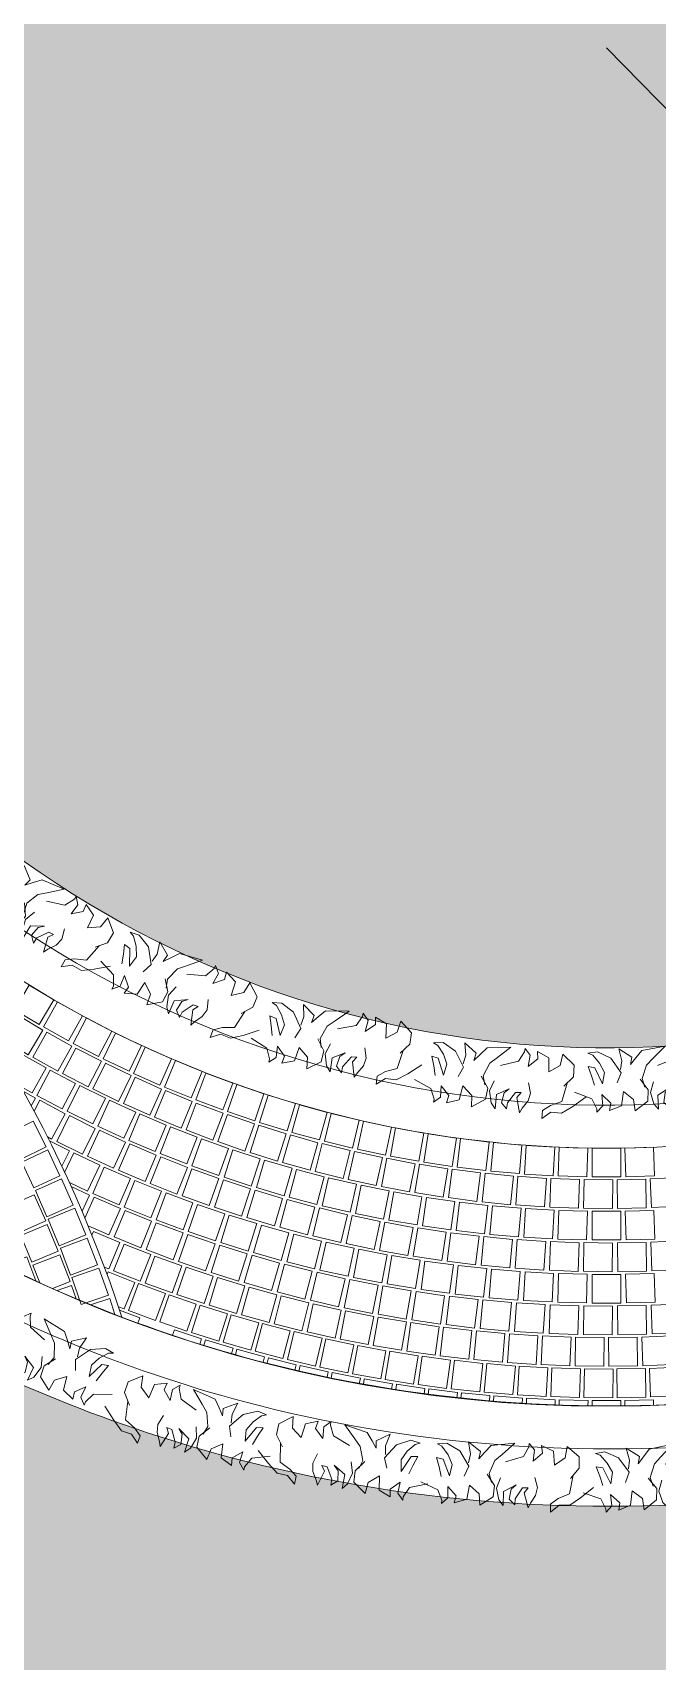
# Model space of a CAD drawing. Header units: millimetres. Extents: x -225363 to 347188, y -782467 to 813415.
# Drawn here: x 30691 to 32867, y 18230 to 23910 of the extents above; entities that cross this region are included whole.
import ezdxf

# ---------------------------------------------------------------- set-up
doc = ezdxf.new("R2010")
doc.units = ezdxf.units.MM
doc.layers.add('Xref SCN', color=8, linetype='Continuous', lineweight=0)
pattern_1 = [(197, (-1424125.8, -442865.07), (-126.479246, -237.872866), [95.25, -285.75]), (287, (-1424185.26, -442833.45), (237.872866, -126.479246), [95.25, -285.75])]

# ---------------------------------------------------------------- blocks, each defined once
blk = doc.blocks.new('A$Cf999fc33')
at = {"layer": 'Xref SCN', "ltscale": 100}
for points in [[(73.8, 192), (72.9, 226.1), (69.8, 260.7), (91.3, 250.4), (102.2, 189.5), (118.9, 226.3), (111.2, 262.2), (95.5, 295.2), (81.4, 306.1), (114.3, 302.5), (153.8, 268.1), (175, 209.5), (152.7, 179)], [(175.7, 221.4), (187.8, 249.7), (189.2, 292.9), (224.7, 252.3), (213.8, 228.5), (237.7, 246.5), (264.5, 266.2), (347.4, 259.4), (296.1, 229.1), (267.6, 212.3), (240.1, 171), (241.5, 139.2)], [(303.3, 200.7), (368.1, 208.2), (392.7, 238.1), (395.6, 249.5), (410.7, 223.8), (398.6, 185.8), (435.6, 207.7), (437.5, 233.8), (474.2, 207.5), (468.8, 158.1), (509.8, 176.6), (524.2, 214), (559.1, 171.1), (551.5, 132), (515, 102.7)], [(0, 186.8), (53.1, 149), (60.2, 110.9), (57.3, 99.6), (83, 114.7), (90.6, 153.9), (112.5, 116.8), (101.6, 93), (146.5, 98.4), (165.5, 144.3), (192.5, 108.3), (187.1, 68.6), (238.4, 89.3), (250.5, 127.2), (232.7, 170.5)], [(393.6, 129.1), (396.2, 92.2), (384.7, 66.1), (361.8, 43), (350.9, 28.9), (347.9, 82.9), (363.9, 98.1), (345.2, 100.5), (312.6, 67.8), (307.4, 47.4), (291.6, 70.7), (304.9, 103.6), (324.8, 115.4), (277.6, 100.9), (267.6, 52.7), (256.4, 75), (255, 116.4), (275.7, 149.8)], [(526.9, 111.7), (501.6, 50.6), (460.6, 41.8), (430.4, 27.8), (425.7, 0), (459.3, 17.9), (496.2, 10.9), (537.2, 29.3), (587.9, 57.4)]]:
    blk.add_lwpolyline(points, dxfattribs=at)
blk = doc.blocks.new('A$C7fcd5ad9')
at = {"layer": 'Xref SCN', "ltscale": 3}
blk.add_line((8051.8, 1352.9), (4737.1, 4737.1), dxfattribs=at)
for points in [[(2760.7, 1331.6), (2674.8, 1382.9), (2726.1, 1468.8), (2812, 1417.5)], [(2722.7, 1226), (2636.9, 1277.5), (2688.4, 1363.2), (2774.1, 1311.8)], [(2863.4, 1274), (2776.1, 1322.7), (2824.8, 1410.1), (2912.1, 1361.4)], [(2967.9, 1219.5), (2879.1, 1265.6), (2925.2, 1354.4), (3013.9, 1308.3)], [(2826.1, 1168.7), (2738.9, 1217.6), (2787.9, 1304.8), (2875.1, 1255.9)], [(3073.9, 1168.2), (2983.8, 1211.6), (3027.2, 1301.7), (3117.3, 1258.3)], [(3181.4, 1120), (3090, 1160.7), (3130.7, 1252.1), (3222.1, 1211.4)], [(2931.2, 1114.4), (2842.6, 1160.7), (2889, 1249.3), (2977.6, 1203)], [(3037.8, 1063.1), (2947.9, 1106.9), (2991.7, 1196.8), (3081.6, 1153)], [(3290.3, 1075.1), (3197.8, 1113), (3235.7, 1205.6), (3328.2, 1167.6)], [(2841.3, 1037.1), (2752.9, 1083.8), (2799.5, 1172.2), (2888, 1125.5)], [(3145.9, 1015.1), (3054.8, 1056.2), (3095.9, 1147.3), (3187, 1106.2)], [(3400.5, 1033.5), (3306.9, 1068.6), (3342, 1162.2), (3435.6, 1127.1)], [(2947.8, 984.5), (2858, 1028.6), (2902.1, 1118.3), (2991.9, 1074.2)], [(3255.4, 970.1), (3163, 1008.6), (3201.5, 1100.9), (3293.8, 1062.5)], [(3511.9, 995.1), (3417.3, 1027.5), (3449.6, 1122.1), (3544.2, 1089.8)], [(3624.4, 960.2), (3528.8, 989.6), (3558.3, 1085.2), (3653.9, 1055.7)], [(3055.6, 934.9), (2964.7, 976.4), (3006.2, 1067.4), (3097.2, 1025.9)], [(3366.1, 928.5), (3272.7, 964.2), (3308.4, 1057.6), (3401.8, 1021.9)], [(3737.9, 928.6), (3641.5, 955.2), (3668.1, 1051.6), (3764.5, 1025)], [(2911.4, 879.4), (2821.9, 923.9), (2866.3, 1013.5), (2955.9, 969)], [(3164.9, 888.4), (3072.8, 927.4), (3111.7, 1019.5), (3203.8, 980.5)], [(3275.4, 845.1), (3182.3, 881.4), (3218.5, 974.6), (3311.7, 938.3)], [(3477.9, 890), (3383.5, 923), (3416.5, 1017.4), (3510.9, 984.4)], [(3590.9, 854.9), (3495.5, 885.1), (3525.8, 980.4), (3621.1, 950.2)], [(3852.2, 900.4), (3755.1, 924.1), (3778.8, 1021.2), (3876, 997.5)], [(3967.4, 875.6), (3869.6, 896.4), (3890.4, 994.2), (3988.2, 973.5)], [(4083.3, 854.3), (3984.9, 872.2), (4002.7, 970.6), (4101.1, 952.7)], [(3019.9, 830), (2929.1, 871.9), (2971, 962.7), (3061.8, 920.7)], [(3129.6, 783.5), (3037.7, 822.9), (3077.1, 914.8), (3169, 875.5)], [(3387.2, 805), (3293, 838.6), (3326.6, 932.7), (3420.8, 899.1)], [(3704.8, 823), (3608.6, 850.4), (3636, 946.6), (3732.2, 919.2)], [(3819.6, 794.6), (3722.7, 819.1), (3747.3, 916.1), (3844.2, 891.5)], [(4199.7, 836.5), (4100.8, 851.4), (4115.7, 950.3), (4214.6, 935.4)], [(4316.7, 822.2), (4217.4, 834.1), (4229.3, 933.4), (4328.6, 921.5)], [(4434, 811.4), (4334.4, 820.3), (4343.3, 919.9), (4442.9, 911)], [(4551.5, 804.1), (4451.7, 810), (4457.7, 909.9), (4557.5, 903.9)], [(3240.6, 740.2), (3147.7, 777), (3184.5, 870), (3277.5, 833.2)], [(3500, 768), (3404.9, 798.9), (3435.8, 894), (3530.9, 863.1)], [(3613.9, 734.3), (3517.9, 762.5), (3546.1, 858.4), (3642, 830.3)], [(3935.2, 769.4), (3837.6, 791.2), (3859.3, 888.8), (3956.9, 867)], [(4051.5, 747.7), (3953.3, 766.6), (3972.2, 864.8), (4070.4, 845.9)], [(4669.3, 800.3), (4569.3, 803.3), (4572.3, 903.2), (4672.3, 900.2)], [(4787.1, 800), (4687.1, 800), (4687.1, 900), (4787.1, 900)], [(4904.8, 803.3), (4804.9, 800.3), (4801.9, 900.2), (4901.8, 903.2)], [(3039.1, 702.4), (2947.4, 742.3), (2987.2, 834), (3078.9, 794.2)], [(3352.8, 700), (3258.9, 734.2), (3293.1, 828.1), (3387, 793.9)], [(3728.6, 703.9), (3631.9, 729.3), (3657.3, 826), (3754, 800.6)], [(3844.2, 676.7), (3746.8, 699.4), (3769.5, 796.8), (3866.9, 774.1)], [(4168.3, 729.4), (4069.6, 745.4), (4085.6, 844.1), (4184.3, 828.1)], [(4285.7, 714.5), (4186.6, 727.6), (4199.7, 826.7), (4298.8, 813.6)], [(4403.4, 703), (4303.9, 713.2), (4314.2, 812.7), (4413.6, 802.5)], [(4521.4, 695), (4421.7, 702.3), (4429, 802), (4528.7, 794.7)], [(4994.3, 697.4), (4894.4, 693), (4890.1, 792.9), (4990, 797.3)], [(3149.9, 657.6), (3057.2, 694.9), (3094.5, 787.7), (3187.3, 750.4)], [(3262, 615.7), (3168.2, 650.5), (3203, 744.3), (3296.7, 709.5)], [(3466.1, 662.9), (3371.2, 694.5), (3402.8, 789.3), (3497.7, 757.8)], [(3580.3, 629), (3484.6, 657.9), (3513.5, 753.6), (3609.2, 724.7)], [(3960.5, 652.9), (3862.5, 672.7), (3882.4, 770.7), (3980.4, 750.9)], [(4077.5, 632.4), (3978.9, 649.4), (3996, 747.9), (4094.5, 730.9)], [(4639.6, 690.4), (4539.7, 694.8), (4544.1, 794.7), (4644, 790.3)], [(4757.9, 689.3), (4657.9, 690.7), (4659.4, 790.7), (4759.4, 789.2)], [(4876.2, 691.6), (4776.2, 690.1), (4774.7, 790.1), (4874.7, 791.6)], [(3114.8, 552.8), (3022.2, 590.6), (3060, 683.1), (3152.6, 645.3)], [(3375.1, 577), (3280.4, 609.2), (3312.6, 703.9), (3407.3, 671.7)], [(3695.5, 598.3), (3599, 624.5), (3625.2, 721), (3721.7, 694.8)], [(3811.5, 570.8), (3714.3, 594.3), (3737.8, 691.5), (3835, 668)], [(4195, 615.2), (4096, 629.4), (4110.2, 728.4), (4209.2, 714.2)], [(4312.9, 601.4), (4213.5, 612.8), (4224.9, 712.1), (4324.3, 700.7)], [(4431.1, 591), (4331.5, 599.5), (4340.1, 699.2), (4439.7, 690.6)], [(4549.7, 583.9), (4449.8, 589.6), (4455.5, 689.5), (4555.4, 683.8)], [(4668.3, 580.3), (4568.4, 583.1), (4571.2, 683.1), (4671.2, 680.2)], [(4905.8, 583.1), (4805.8, 580.3), (4802.9, 680.2), (4902.9, 683.1)], [(3227.3, 510.9), (3133.7, 546.2), (3169, 639.8), (3262.6, 604.4)], [(3489.2, 541.3), (3393.7, 570.9), (3423.3, 666.5), (3518.8, 636.9)], [(3604.3, 508.8), (3508, 535.8), (3535, 632.1), (3631.3, 605.1)], [(3928.2, 546.6), (3830.3, 567.4), (3851.1, 665.2), (3948.9, 644.4)], [(4045.5, 525.7), (3947.1, 543.7), (3965.2, 642.1), (4063.5, 624)], [(4787.1, 580), (4687.1, 580), (4687.1, 680), (4787.1, 680)], [(3340.8, 472), (3246.3, 504.8), (3279.1, 599.3), (3373.6, 566.5)], [(3720.2, 479.5), (3623.2, 503.8), (3647.6, 600.8), (3744.6, 576.4)], [(3836.9, 453.3), (3739.3, 475), (3761, 572.6), (3858.6, 550.9)], [(4163.3, 508), (4064.5, 523.3), (4079.8, 622.1), (4178.6, 606.8)], [(4281.6, 493.6), (4182.4, 506.2), (4195, 605.4), (4294.2, 592.8)], [(4400.3, 482.6), (4300.8, 492.3), (4310.5, 591.8), (4410.1, 582.1)], [(4519.2, 474.8), (4419.5, 481.8), (4426.4, 581.5), (4526.2, 574.6)], [(4638.3, 470.4), (4538.4, 474.6), (4542.6, 574.5), (4642.5, 570.3)], [(4757.5, 469.3), (4657.5, 470.7), (4658.9, 570.7), (4758.9, 569.3)], [(4876.6, 471.5), (4776.7, 470.1), (4775.3, 570.1), (4875.2, 571.5)], [(4995.7, 477.1), (4895.8, 472.9), (4891.6, 572.8), (4991.5, 577)], [(3113.3, 436), (3020.1, 472.4), (3056.5, 565.5), (3149.6, 529.2)], [(3224.1, 395.8), (3130.1, 429.7), (3164, 523.8), (3258.1, 489.9)], [(3455.3, 436.2), (3360, 466.5), (3390.3, 561.8), (3485.6, 531.5)], [(3570.7, 403.5), (3474.6, 431.2), (3502.4, 527.3), (3598.4, 499.6)], [(3954.2, 430.3), (3856.1, 449.3), (3875.1, 547.5), (3973.2, 528.5)], [(4072.2, 410.5), (3973.5, 426.8), (3989.8, 525.5), (4088.5, 509.2)], [(3336, 358.4), (3241, 389.9), (3272.6, 484.9), (3367.5, 453.3)], [(3687, 373.9), (3590.2, 399), (3615.3, 495.8), (3712.1, 470.7)], [(3804, 347.4), (3706.6, 369.9), (3729.1, 467.3), (3826.6, 444.8)], [(4190.6, 394), (4091.5, 407.6), (4105.1, 506.6), (4204.2, 493)], [(4309.4, 380.7), (4210, 391.6), (4220.9, 491), (4320.3, 480.1)], [(4428.6, 370.6), (4328.9, 378.8), (4337.1, 478.4), (4436.8, 470.3)], [(4548, 363.8), (4448.1, 369.3), (4453.6, 469.1), (4553.4, 463.6)], [(4667.5, 360.3), (4567.5, 363), (4570.3, 463), (4670.2, 460.2)], [(4787.1, 360), (4687.1, 360), (4687.1, 460), (4787.1, 460)], [(4906.6, 363), (4806.7, 360.3), (4803.9, 460.2), (4903.9, 463)], [(3165.8, 299.3), (3072.1, 334.2), (3107.1, 427.9), (3200.8, 392.9)], [(3448.7, 323.9), (3353, 353), (3382.1, 448.7), (3477.8, 419.6)], [(3562.3, 292.4), (3465.9, 319), (3492.5, 415.4), (3588.9, 388.8)], [(3921.7, 324), (3823.7, 343.9), (3843.6, 441.9), (3941.6, 422)], [(4040, 303.8), (3941.5, 321), (3958.8, 419.5), (4057.3, 402.2)], [(4158.7, 286.7), (4059.8, 301.4), (4074.5, 400.3), (4173.4, 385.6)], [(3275.6, 261.9), (3181.1, 294.6), (3213.8, 389.1), (3308.3, 356.4)], [(3386.3, 227.3), (3291.1, 257.6), (3321.4, 352.9), (3416.7, 322.5)], [(3676.6, 263.7), (3579.6, 287.8), (3603.7, 384.9), (3700.8, 360.7)], [(3791.7, 238), (3694.1, 259.6), (3715.7, 357.2), (3813.3, 335.6)], [(4277.9, 272.8), (4178.7, 284.8), (4190.7, 384.1), (4289.9, 372.1)], [(4397.4, 262.2), (4297.9, 271.5), (4307.2, 371.1), (4406.8, 361.7)], [(4517.2, 254.7), (4417.4, 261.4), (4424.1, 361.1), (4523.9, 354.5)], [(4637.1, 250.4), (4537.2, 254.4), (4541.2, 354.3), (4641.1, 350.3)], [(4757.1, 249.3), (4657.1, 250.7), (4658.4, 350.7), (4758.4, 349.3)], [(4877.1, 251.5), (4777.1, 250.1), (4775.7, 350.1), (4875.7, 351.5)], [(4996.9, 256.8), (4897, 252.8), (4893, 352.7), (4992.9, 356.7)], [(3497.9, 195.3), (3401.9, 223.3), (3429.8, 319.3), (3525.8, 291.4)], [(3610.1, 166.2), (3513.5, 191.8), (3539.1, 288.4), (3635.7, 262.9)], [(3907.4, 215.2), (3809.2, 234.3), (3828.3, 332.5), (3926.5, 313.4)], [(4023.6, 195.4), (3925, 212), (3941.6, 310.6), (4040.2, 294)], [(4140.3, 178.6), (4041.3, 192.7), (4055.4, 291.7), (4154.4, 277.6)], [(3723.1, 139.8), (3625.8, 163), (3649, 260.3), (3746.3, 237.1)], [(3836.7, 116.2), (3738.9, 137), (3759.6, 234.8), (3857.5, 214)], [(4257.4, 164.8), (4158.1, 176.3), (4169.6, 275.7), (4268.9, 264.2)], [(4374.8, 154), (4275.2, 163), (4284.2, 262.6), (4383.8, 253.6)], [(4492.4, 146.2), (4392.6, 152.6), (4399, 252.4), (4498.8, 246)], [(4610.2, 141.5), (4510.3, 145.3), (4514.2, 245.2), (4614.1, 241.4)], [(4728.1, 139.7), (4628.1, 141), (4629.4, 241), (4729.4, 239.7)], [(4846, 141), (4746, 139.7), (4744.7, 239.7), (4844.7, 241)], [(4963.8, 145.3), (4863.9, 141.5), (4860.1, 241.4), (4960, 245.2)], [(3950.8, 95.4), (3852.5, 113.8), (3870.9, 212.1), (3969.2, 193.7)], [(4065.4, 77.5), (3966.7, 93.4), (3982.6, 192.1), (4081.3, 176.2)], [(4180.4, 62.3), (4081.3, 75.9), (4094.8, 174.9), (4193.9, 161.4)], [(4295.7, 50.1), (4196.3, 61.1), (4207.4, 160.5), (4306.8, 149.4)], [(4411.3, 40.6), (4311.7, 49.2), (4320.3, 148.8), (4420, 140.2)], [(4527.2, 34), (4427.3, 40.2), (4433.5, 140), (4533.3, 133.8)], [(4643.1, 30.3), (4543.2, 34), (4546.9, 133.9), (4646.8, 130.2)], [(4759.1, 29.4), (4659.1, 30.6), (4660.3, 130.6), (4760.3, 129.4)], [(4875.1, 31.3), (4775.1, 30.1), (4773.8, 130.1), (4873.8, 131.3)], [(4991, 36.2), (4891, 32.5), (4887.3, 132.4), (4987.3, 136.1)]]:
    blk.add_lwpolyline(points, close=True, dxfattribs=at)
for points in [[(2665.1, 1169.8), (2698.5, 1229), (2785.6, 1179.8), (2736.4, 1092.7), (2696, 1115.6)], [(2705.4, 1098.7), (2748.3, 1074.3), (2733.3, 1047.8)], [(2743.1, 1029.5), (2763.1, 1067.2), (2851.4, 1020.2), (2804.4, 931.9), (2789.5, 939.8)], [(2796.8, 925.3), (2866.1, 890.6), (2839.5, 837.5)], [(2849.7, 815.8), (2881.3, 883.3), (2971.9, 840.9), (2929.5, 750.3), (2866.2, 779.9)], [(2872.6, 765.9), (2936.2, 735.9), (2910.1, 680.5)], [(2920.2, 656.6), (2952.3, 729.4), (3043.8, 689.2), (3003.5, 597.6), (2931.6, 629.3)], [(2944.7, 597.1), (2950.1, 610), (3042.3, 571.3), (3003.6, 479.1), (2987.9, 485.7)], [(2997.5, 459.5), (3001.5, 469.4), (3094.2, 432.1), (3057, 339.3), (3036.8, 347.4)], [(3040.8, 335.5), (3111.1, 308.8), (3104.1, 290.3)], [(3225.8, 247.5), (3231.9, 266.3), (3327, 235.4), (3320.9, 216.6)], [(3334.7, 212.3), (3340.3, 231.3), (3436.2, 202.7), (3430.5, 183.7)], [(3444.4, 179.8), (3449.6, 198.8), (3546.1, 172.5), (3540.9, 153.5)], [(3554.9, 149.9), (3559.7, 169), (3656.8, 145.1), (3652, 125.9)], [(3666.1, 122.6), (3670.4, 141.9), (3768, 120.3), (3763.8, 101.1)], [(3777.9, 98.1), (3781.7, 117.5), (3879.9, 98.3), (3876.1, 78.9)], [(3890.3, 76.3), (3893.6, 95.7), (3992.2, 78.9), (3988.9, 59.5)], [(4003.2, 57.2), (4006, 76.7), (4105, 62.3), (4102.1, 42.7)], [(4116.5, 40.8), (4118.9, 60.4), (4218.1, 48.4), (4215.8, 28.8)], [(4230.1, 27.2), (4232, 46.8), (4331.6, 37.2), (4329.7, 17.5)], [(4344.1, 16.3), (4345.5, 36), (4445.3, 28.8), (4443.8, 9.1)], [(4458.3, 8.2), (4459.2, 27.9), (4559.1, 23.1), (4558.2, 3.4)], [(4572.6, 2.9), (4573.1, 22.6), (4673.1, 20.2), (4672.6, 0.4)], [(4687.1, 0.3), (4687.1, 20), (4787.1, 20), (4787.1, 0.3)], [(4801.5, 0.4), (4801.1, 20.2), (4901, 22.6), (4901.5, 2.9)]]:
    blk.add_lwpolyline(points, dxfattribs=at)
blk.add_circle((4737.1, 4737.1), 4737.1, dxfattribs=at)
blk = doc.blocks.new('A$C51a07449')
at = {"layer": 'Xref SCN', "ltscale": 3}
for points in [[(8703.8, 2074.8), (8748.7, 1985.5), (8659.3, 1940.6), (8614.5, 2030)], [(8754.7, 1974.7), (8797.3, 1884.2), (8706.8, 1841.7), (8664.2, 1932.1)], [(8706.9, 1818.2), (8747.6, 1726.8), (8656.2, 1686.2), (8615.6, 1777.5)], [(8803.1, 1873.4), (8843.4, 1781.8), (8751.9, 1741.5), (8711.6, 1833.1)], [(8848.9, 1770.8), (8886.9, 1678.3), (8794.4, 1640.3), (8756.4, 1732.8)], [(8753.2, 1713.9), (8791.4, 1621.5), (8699, 1583.2), (8660.8, 1675.6)], [(8892.1, 1667.2), (8927.7, 1573.7), (8834.3, 1538.1), (8798.7, 1631.5)], [(8932.7, 1562.4), (8966, 1468.1), (8871.7, 1434.9), (8838.4, 1529.2)]]:
    blk.add_lwpolyline(points, close=True, dxfattribs=at)
for points in [[(8602.1, 1570.8), (8681.4, 1601.4), (8713.7, 1517.5)], [(8726.7, 1511.5), (8703.3, 1572.6), (8796.6, 1608.4), (8832.5, 1515.1), (8771, 1491.5)], [(8787.4, 1484.2), (8837.4, 1501.8), (8853.8, 1455.5)], [(8903.2, 1434.8), (8970.6, 1456.7), (8988.8, 1400.7)]]:
    blk.add_lwpolyline(points, dxfattribs=at)
blk.add_arc((4746.1, 0), 4487.9, 18.0621, 70.5993, dxfattribs=at)
blk = doc.blocks.new('Xref SCN')
at = {"layer": 'Xref SCN', "ltscale": 3}
h = blk.add_hatch(dxfattribs=at)
h.set_pattern_fill('CROSS', color=256, scale=30, angle=197)
h.set_pattern_definition(pattern_1)
edge = h.paths.add_edge_path()
edge.add_arc((2267.4, -6083), 1150, 110.6378, 180.3856)
edge.add_line((1117.5, -6090.7), (1124.4, -7115.5))
edge.add_arc((2274.3, -7107.7), 1150, 180.3856, 270.3856)
edge.add_line((2282.1, -8257.7), (21549.9, -8127.6))
edge.add_arc((21542.2, -6977.6), 1150, 270.3853, 360.4402)
edge.add_line((22692.1, -6968.7), (22692.2, -2095.9))
edge.add_arc((21542.2, -2104.7), 1150, 0.4404, 90.3856)
edge.add_line((21534.5, -954.8), (6081.9, -1059))
edge.add_arc((6089.6, -2209), 1150, 90.3854, 160.1332)
edge.add_arc((-23.6, -0.1), 5350, 290.6378, 340.1333, ccw=False)
edge = h.paths.add_edge_path()
edge.add_arc((21542.2, 18280.2), 1150, 0.4403, 104.3699, ccw=False)
edge.add_line((22692.2, 18289), (22692.2, 2404))
edge.add_arc((21542.2, 2395.2), 1150, -89.6144, 0.4403, ccw=False)
edge.add_line((21549.9, 1245.2), (6067.1, 1140.9))
edge.add_arc((6059.3, 2290.9), 1150, 200.6378, 270.3855, ccw=False)
edge.add_arc((-23.6, -0.1), 5350, 20.6378, 28.5953)
edge.add_arc((5234.3, 2862.4), 636.6, 160.1438, 208.3076, ccw=False)
edge.add_arc((7788.2, 2340.3), 3237.9, 44.3307, 166.8197, ccw=False)
edge.add_arc((13743.2, 8157.8), 5087.1, 224.3307, 255.0649)
edge.add_arc((13751.1, 8258.8), 5186.7, 255.2685, 275.8245)
edge.add_arc((13743.2, 8157.8), 5087.1, 276.028, 352.804)
edge.add_arc((13366.1, 8136.4), 5458.9, 353.5222, 372.9617)
edge.add_arc((13743.2, 8157.8), 5087.1, 13.6798, 75.7266)
edge.add_arc((16202.1, 17226.1), 4310.1, 184.5429, 253.7688, ccw=False)
edge.add_arc((12055.2, 16895.7), 150, 104.4177, 184.1801, ccw=False)
edge.add_line((12017.8, 17040.9), (21256.8, 19394.2))
h = blk.add_hatch(dxfattribs=at)
h.set_pattern_fill('CROSS', color=256, scale=30, angle=197)
h.set_pattern_definition(pattern_1)
edge = h.paths.add_edge_path()
edge.add_line((10158.3, 16567.3), (1851.3, 14451.4))
edge.add_arc((2136.7, 13337.4), 1150, 104.3699, 180.3856)
edge.add_line((986.8, 13329.7), (1035.4, 6105.3))
edge.add_arc((2185.4, 6113.1), 1150, 180.3856, 250.1333)
edge.add_arc((-23.6, -0.1), 5350, 54.441, 70.1333, ccw=False)
edge.add_arc((3168.4, 4685.8), 343.2, 256.3943, 333.3422)
edge.add_arc((7788.2, 2340.3), 4837.9, 44.3307, 153.0645, ccw=False)
edge.add_arc((13743.2, 8157.8), 3487.1, 224.3307, 435.8788)
edge.add_arc((16212.7, 17236.7), 5922.7, 187.71586, 254.13812, ccw=False)
edge.add_arc((10541.9, 16468.3), 200, 187.6327, 187.7159, ccw=False)
edge.add_arc((10195, 16421.9), 150, 7.6327, 104.1621)
edge = h.paths.add_edge_path()
edge.add_arc((-13757.9, 9268.2), 1150, 104.3599, 180.4403)
edge.add_line((-14907.8, 9259.4), (-14907.8, 2149))
edge.add_arc((-13757.9, 2157.9), 1150, 180.4403, 270.3856)
edge.add_line((-13750.1, 1007.9), (-6129, 1058.9))
edge.add_arc((-6136.7, 2208.8), 1150, 270.3859, 340.1337)
edge.add_arc((-23.6, -0.1), 5350, 110.6378, 160.1333, ccw=False)
edge.add_arc((-2314.5, 6082.8), 1150, 290.6378, 360.3856)
edge.add_line((-1164.6, 6090.5), (-1205.6, 12195.1))
edge.add_arc((-2355.6, 12187.3), 1150, 0.3856, 104.3599)
edge.add_line((-2640.8, 13301.4), (-14043.1, 10382.3))
edge = h.paths.add_edge_path()
edge.add_line((-13750.1, -8364.8), (-2217.8, -8288))
edge.add_arc((-2225.6, -7138), 1150, 270.3861, 360.3861)
edge.add_line((-1075.6, -7130.3), (-1082.5, -6105.5))
edge.add_arc((-2232.5, -6113.2), 1150, 0.3856, 70.1333)
edge.add_arc((-23.6, -0.1), 5350, 200.6378, 250.1333, ccw=False)
edge.add_arc((-6106.4, -2291.1), 1150, 20.6378, 90.3856)
edge.add_line((-6114.2, -1141.1), (-13765.6, -1192.1))
edge.add_arc((-13757.8, -2342), 1150, 90.3861, 180.441)
edge.add_line((-14907.8, -2350.9), (-14907.8, -7223.7))
edge.add_arc((-13757.9, -7214.9), 1150, 180.4404, 270.3856)
edge.add_arc((-13747.8, -8714.8), 350, 90.3818, 90.3856, ccw=False)
at = {"layer": 'Xref SCN'}
for points in [[(21170.2, 19733.3, -0.487594), (23042.2, 18290.3), (23042.2, 2405.2, -0.414214), (21552.3, 895.2), (6069.4, 790.9, -0.314089), (4655.6, 1762.2, 0.034773), (4366.2, 2393.7, -0.207714), (4299.1, 3176.6, -0.590164), (10354.7, 4847.5, 0.13488), (12521.7, 3580.9, 0.089869), (14241.3, 3447, 0.347953), (18442.7, 7562.2, 0.084808), (18345.4, 9280.2, 0.277747), (14905.5, 12750.1, -0.312002), (11556.6, 16857.8, -0.363881), (11931.2, 17380)], [(21207.3, 19588, -0.487502), (22892.2, 18289.7), (22892.2, 2404.7, -0.41432), (21551.3, 1045.2), (6068.4, 940.9, -0.314089), (4796, 1815.1, 0.034758), (4498, 2465.2, -0.209638), (4443.4, 3135, -0.590839), (10247.4, 4742.7, 0.134894), (12483.3, 3435.9, 0.089898), (14256.8, 3297.8, 0.348027), (18591.6, 7544.4, 0.084905), (18491.3, 9314.8, 0.27766), (14944.8, 12894.8, -0.311833), (11706.2, 16869.4, -0.363628), (11968.3, 17234.7)], [(21256.8, 19394.2, -0.487352), (22692.2, 18289), (22692.2, 2404, -0.414494), (21549.9, 1245.2), (6067.1, 1140.9, -0.314089), (4983.1, 1885.6, 0.034735), (4673.9, 2560.5, -0.213304), (4635.6, 3078.6, -0.591922), (10104.3, 4603, 0.134913), (12432.1, 3242.6, 0.089934), (14277.4, 3098.8, 0.348119), (18790.2, 7520.6, 0.085025), (18686, 9360.9, 0.277545), (14997.4, 13087.8, -0.311589), (11905.6, 16884.7, -0.362797), (12017.8, 17040.9)], [(10109.1, 16761.1), (1801.8, 14645.2, 0.344434), (786.8, 13328.3), (835.4, 6104, 0.314089), (1726.6, 4843.4, -0.07023), (2998.9, 4169.7, 0.371266), (3653.6, 4441.6, -0.513536), (11105.8, 5581.3, 1.321036), (14645.8, 11732.7, -0.298077), (10541.9, 16468.3, 0.448231)], [(10158.3, 16567.3), (1851.3, 14451.4, 0.344404), (986.8, 13329.7), (1035.4, 6105.3, 0.314089), (1794.6, 5031.5, -0.068578), (3087.7, 4352.2, 0.348961), (3475.1, 4531.8, -0.513565), (11248.8, 5721, 1.321614), (14593.9, 11539.5, -0.298219), (10343.7, 16441.5, -0.000363), (10343.6, 16441.8, 0.447999)]]:
    blk.add_lwpolyline(points, format="xyb", close=True, dxfattribs=at)
blk.add_lwpolyline([(10072.1, 16906.5), (1764.7, 14790.6, 0.344453), (636.8, 13327.3), (685.4, 6103, 0.314089), (1675.6, 4702.4, -0.071325), (2928.5, 4035.5, 0.381424), (3787.5, 4373.9, -0.513517), (10998.5, 5476.5, 1.320626), (14684.7, 11877.6, -0.297964), (10690.5, 16488.4, 0.448964), (10070.9, 16906.2)], format="xyb", dxfattribs=at)
at = {"layer": 'Xref SCN', "ltscale": 3}
for name, p in [('A$C7fcd5ad9', (9006.1, 3420.7)), ('A$C51a07449', (3042.1, 2340.3))]:
    blk.add_blockref(name, p, dxfattribs=at)
at = {"layer": 'Xref SCN', "ltscale": 100}
for p, rotation in [((11441, 5090.4), 341.1710254696851), ((11945.2, 4789.1), 348.8673984865938), ((12516.5, 4517.8), 3.512807307170622), ((13680.9, 4335.4), 15.23158754615734), ((13095.8, 4375.1), 6.653887985544265), ((13130.6, 2973.6), 10.59102247790921), ((13715.8, 2939.7), 16.79312729020114)]:
    blk.add_blockref('A$Cf999fc33', p, dxfattribs=dict(at, rotation=rotation))
at = {"layer": 'Xref SCN', "ltscale": 100, "xscale": -1}
for p, rotation in [((11911.6, 3311), 323.8339998995881), ((12480.8, 3083.6), 330.7263138381619), ((13046.3, 2979.3), 336.4381262839092)]:
    blk.add_blockref('A$Cf999fc33', p, dxfattribs=dict(at, rotation=rotation))

msp = doc.modelspace()

# ---------------------------------------------------------------- block references
msp.add_blockref('Xref SCN', (18946.5, 15699))

doc.saveas('drawing.dxf')
